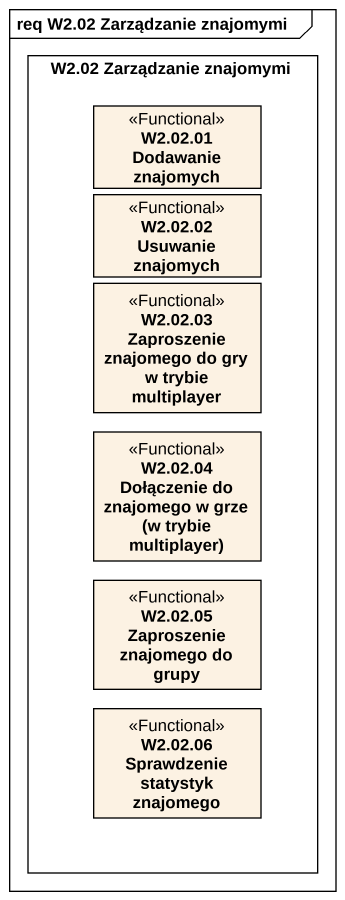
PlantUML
@startuml
mainframe req W2.02 Zarządzanie znajomymi
hide circle
hide empty members
rectangle "W2.02 Zarządzanie znajomymi" as W2_02_Zarządzanie_znajomymi {
  class "W2.02.01 Dodawanie znajomych" as W2_02_01_Dodawanie_znajomych <<Functional>>
  class "W2.02.02 Usuwanie znajomych" as W2_02_02_Usuwanie_znajomych <<Functional>>
  class "W2.02.03 Zaproszenie znajomego do gry w trybie multiplayer" as W2_02_03_Zaproszenie <<Functional>>
  class "W2.02.04 Dołączenie do znajomego w grze (w trybie multiplayer)" as W2_02_04_Dołączenie_do <<Functional>>
  class "W2.02.05 Zaproszenie znajomego do grupy" as W2_02_05_Zaproszenie <<Functional>>
  class "W2.02.06 Sprawdzenie statystyk znajomego" as W2_02_06_Sprawdzenie <<Functional>>
}
@enduml
